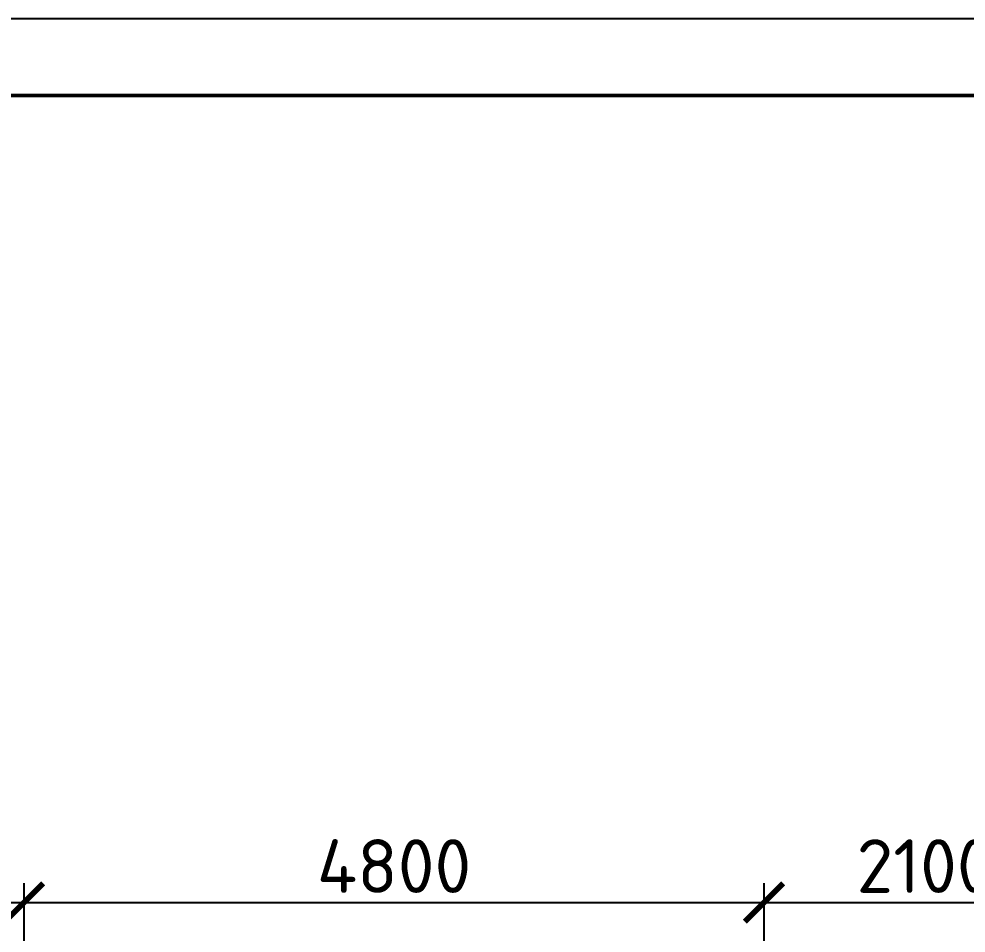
# Model space of a CAD drawing. Header units: millimetres. Extents: x -121275 to -95372, y 16759 to 40426.
# Drawn here: x -118507.7 to -118445.9, y 39572.6 to 39632.2 of the extents above; entities that cross this region are included whole.
import ezdxf

# ---------------------------------------------------------------- set-up
doc = ezdxf.new("R2010")
doc.units = ezdxf.units.MM
doc.header["$LTSCALE"] = 0.5
doc.layers.add('0.25-STAMP', color=10, linetype='Continuous', lineweight=25)
doc.layers.add('0.3-STAMP', color=7, linetype='Continuous', lineweight=30)
doc.layers.add('размеры', color=7, linetype='Continuous')
doc.styles.add('Наклонный', font='isocpeur.ttf', dxfattribs={"height": 3.5})
doc.dimstyles.new('СТРОИТЕЛЬНЫЙ', dxfattribs={"dimtxt": 3.5, "dimasz": 2.5, "dimexe": 1.25, "dimexo": 0.625, "dimtad": 1, "dimdec": 0, "dimlfac": 100, "dimdsep": 46, "dimtxsty": 'Наклонный', "dimblk1": 'ARCHTICK', "dimblk2": 'ARCHTICK', "dimsah": 1, "dimcen": 0, "dimdle": 1.25, "dimadec": 0, "dimazin": 0, "dimtfac": 0.75, "dimtdec": 0, "dimtmove": 0, "dimatfit": 3, "dimldrblk": 'ARCHTICK', "dimfxl": 1, "dimtolj": 1, "dimtzin": 0, "dimarcsym": 0})

# ---------------------------------------------------------------- blocks, each defined once
blk = doc.blocks.new('_ArchTick')
at = {"color": 0, "linetype": 'ByBlock', "const_width": 0.15}
blk.add_lwpolyline([(-0.5, -0.5), (0.5, 0.5)], dxfattribs=at)
blk = doc.blocks.new('*D783')
at = {"layer": 'Defpoints', "color": 0, "transparency": 16777216}
for p in [(-118507.353, 39567.39), (-118516.953, 39563.59), (-118507.353, 39563.59)]:
    blk.add_point(p, dxfattribs=at)
at = {"layer": 'размеры', "color": 0, "lineweight": -2, "transparency": 16777216}
for p, q in [((-118520.703, 39569.361), (-118520.703, 39577.261)), ((-118516.953, 39565.49), (-118520.703, 39569.361)), ((-118516.953, 39568.64), (-118516.953, 39562.34)), ((-118507.978, 39567.39), (-118518.203, 39567.39)), ((-118507.978, 39563.59), (-118518.203, 39563.59))]:
    blk.add_line(p, q, dxfattribs=at)
at = {"layer": 'размеры', "color": 0, "lineweight": -2, "transparency": 16777216, "xscale": 2.5, "yscale": 2.5, "zscale": 2.5}
for p, rotation in [((-118516.953, 39567.39), 90), ((-118516.953, 39563.59), 270)]:
    blk.add_blockref('_ArchTick', p, dxfattribs=dict(at, rotation=rotation))
at = {"layer": 'размеры', "color": 0, "transparency": 16777216, "insert": (-118523.078, 39573.311), "char_height": 3.5, "attachment_point": 5, "rotation": 90, "style": 'Наклонный'}
blk.add_mtext('\\A1;380', dxfattribs=at)
blk = doc.blocks.new('*D791')
at = {"layer": 'Defpoints', "color": 0, "transparency": 16777216}
for p in [(-118459.1, 39574.623), (-118507.353, 39567.39), (-118459.1, 39567.64)]:
    blk.add_point(p, dxfattribs=at)
at = {"layer": 'размеры', "color": 0, "lineweight": -2, "transparency": 16777216}
for p, q in [((-118507.353, 39568.015), (-118507.353, 39575.873)), ((-118459.1, 39568.265), (-118459.1, 39575.873)), ((-118508.603, 39574.623), (-118457.85, 39574.623))]:
    blk.add_line(p, q, dxfattribs=at)
at = {"layer": 'размеры', "color": 0, "lineweight": -2, "transparency": 16777216, "xscale": 2.5, "yscale": 2.5, "zscale": 2.5, "rotation": 180}
blk.add_blockref('_ArchTick', (-118507.353, 39574.623), dxfattribs=at)
at = {"layer": 'размеры', "color": 0, "lineweight": -2, "transparency": 16777216, "xscale": 2.5, "yscale": 2.5, "zscale": 2.5}
blk.add_blockref('_ArchTick', (-118459.1, 39574.623), dxfattribs=at)
at = {"layer": 'размеры', "color": 0, "transparency": 16777216, "insert": (-118483.226, 39576.998), "char_height": 3.5, "attachment_point": 5, "style": 'Наклонный'}
blk.add_mtext('\\A1;4800', dxfattribs=at)
blk = doc.blocks.new('*D792')
at = {"layer": 'Defpoints', "color": 0, "transparency": 16777216}
for p in [(-118438.1, 39574.623), (-118438.1, 39569.14), (-118459.1, 39567.64)]:
    blk.add_point(p, dxfattribs=at)
at = {"layer": 'размеры', "color": 0, "lineweight": -2, "transparency": 16777216}
for p, q in [((-118459.1, 39568.265), (-118459.1, 39575.873)), ((-118438.1, 39569.765), (-118438.1, 39575.873)), ((-118460.35, 39574.623), (-118436.85, 39574.623))]:
    blk.add_line(p, q, dxfattribs=at)
at = {"layer": 'размеры', "color": 0, "lineweight": -2, "transparency": 16777216, "xscale": 2.5, "yscale": 2.5, "zscale": 2.5, "rotation": 180}
blk.add_blockref('_ArchTick', (-118459.1, 39574.623), dxfattribs=at)
at = {"layer": 'размеры', "color": 0, "lineweight": -2, "transparency": 16777216, "xscale": 2.5, "yscale": 2.5, "zscale": 2.5}
blk.add_blockref('_ArchTick', (-118438.1, 39574.623), dxfattribs=at)
at = {"layer": 'размеры', "color": 0, "transparency": 16777216, "insert": (-118448.6, 39576.998), "char_height": 3.5, "attachment_point": 5, "style": 'Наклонный'}
blk.add_mtext('\\A1;2100', dxfattribs=at)

msp = doc.modelspace()

# ---------------------------------------------------------------- linework, layer by layer
at = {"layer": '0.25-STAMP', "color": 7}
msp.add_lwpolyline([(-118607.861, 39038.24), (-117766.861, 39038.24), (-117766.861, 39632.24), (-118607.861, 39632.24), (-118607.861, 39038.24)], dxfattribs=at)
at = {"layer": '0.3-STAMP', "color": 7, "lineweight": 50}
msp.add_lwpolyline([(-118587.861, 39043.24), (-117771.861, 39043.24), (-117771.861, 39627.24), (-118587.861, 39627.24), (-118587.861, 39043.24)], dxfattribs=at)

# ---------------------------------------------------------------- dimensions: what is measured, and where the dimension line sits
at = {"layer": 'размеры', "color": 7}
dim = msp.add_linear_dim(base=(-118459.1, 39574.623), p1=(-118507.353, 39567.39), p2=(-118459.1, 39567.64), text='4800', dimstyle='СТРОИТЕЛЬНЫЙ', dxfattribs=at)
dim.commit()
dim.dimension.update_dxf_attribs({"geometry": '*D791', "text_midpoint": (-118483.226, 39576.998)})
dim = msp.add_linear_dim(base=(-118438.1, 39574.623), p1=(-118459.1, 39567.64), p2=(-118438.1, 39569.14), dimstyle='СТРОИТЕЛЬНЫЙ', override={"dimtmove": 1}, dxfattribs=at)
dim.commit()
dim.dimension.update_dxf_attribs({"geometry": '*D792', "text_midpoint": (-118448.6, 39576.998)})
dim = msp.add_linear_dim(base=(-118516.953, 39563.59), p1=(-118507.353, 39567.39), p2=(-118507.353, 39563.59), angle=90, dimstyle='СТРОИТЕЛЬНЫЙ', override={"dimtmove": 1}, dxfattribs=at)
dim.commit()
dim.dimension.update_dxf_attribs({"geometry": '*D783', "text_midpoint": (-118520.703, 39569.986), "dimtype": 160})

doc.saveas('drawing.dxf')
